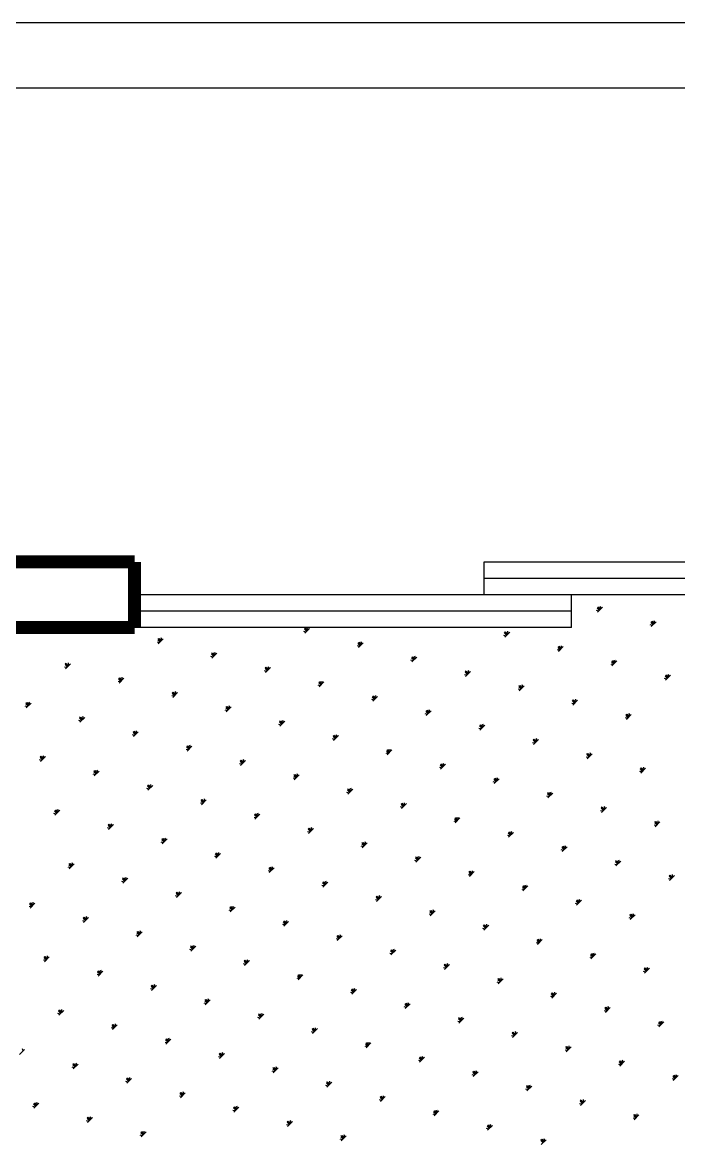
# Model space of a CAD drawing. Header units: millimetres. Extents: x -54.3 to 12.1, y 152.8 to 185.4.
# Drawn here: x -37.246 to -35.744, y 173.54 to 176.102 of the extents above; entities that cross this region are included whole.
import ezdxf

# ---------------------------------------------------------------- set-up
doc = ezdxf.new("R2010")
doc.units = ezdxf.units.MM
doc.header["$LTSCALE"] = 2
for name, color, linetype in [('ALFOMBRA', 101, 'Continuous'), ('MUROS', 30, 'Continuous'), ('PUERTAS', 47, 'Continuous')]:
    doc.layers.add(name, color=color, linetype=linetype)

msp = doc.modelspace()

# ---------------------------------------------------------------- linework, layer by layer
at = {"layer": 'ALFOMBRA'}
for p, q in [((-35.9271, 174.7553), (-35.932, 174.7566)), ((-35.9261, 174.7576), (-35.9306, 174.7621)), ((-35.9247, 174.759), (-35.9303, 174.7646)), ((-35.9298, 174.7528), (-35.9185, 174.7641)), ((-35.9233, 174.7604), (-35.9278, 174.7649)), ((-35.9217, 174.7612), (-35.923, 174.7661)), ((-35.8044, 174.7225), (-35.8093, 174.7238)), ((-35.8034, 174.7247), (-35.8079, 174.7292)), ((-35.802, 174.7262), (-35.8076, 174.7318)), ((-35.8071, 174.72), (-35.7959, 174.7312)), ((-35.8006, 174.7276), (-35.8051, 174.732)), ((-35.799, 174.7283), (-35.8003, 174.7332)), ((-37.0552, 174.716), (-37.0601, 174.7173)), ((-37.0579, 174.7135), (-37.0533, 174.7181)), ((-36.9271, 174.689), (-36.9284, 174.6939)), ((-36.5974, 174.7072), (-36.6023, 174.7085)), ((-36.5964, 174.7095), (-36.6009, 174.714)), ((-36.595, 174.7109), (-36.6006, 174.7165)), ((-36.6001, 174.7047), (-36.5888, 174.7159)), ((-36.5936, 174.7123), (-36.5981, 174.7168)), ((-36.592, 174.7131), (-36.5933, 174.718)), ((-36.1395, 174.6984), (-36.1444, 174.6997)), ((-36.1386, 174.7007), (-36.1431, 174.7052)), ((-36.1372, 174.7021), (-36.1428, 174.7077)), ((-36.1422, 174.6959), (-36.131, 174.7071)), ((-36.1358, 174.7035), (-36.1403, 174.708)), ((-36.1342, 174.7043), (-36.1355, 174.7092)), ((-36.9325, 174.6831), (-36.9374, 174.6845)), ((-36.9316, 174.6854), (-36.936, 174.6899)), ((-36.9301, 174.6868), (-36.9358, 174.6924)), ((-36.9352, 174.6807), (-36.924, 174.6919)), ((-36.9287, 174.6882), (-36.9332, 174.6927)), ((-36.4747, 174.6743), (-36.4796, 174.6756)), ((-36.4737, 174.6766), (-36.4782, 174.6811)), ((-36.4723, 174.678), (-36.4779, 174.6836)), ((-36.4774, 174.6719), (-36.4662, 174.6831)), ((-36.4709, 174.6794), (-36.4754, 174.6839)), ((-36.4693, 174.6802), (-36.4706, 174.6851)), ((-36.0159, 174.6678), (-36.0204, 174.6723)), ((-36.0145, 174.6692), (-36.0201, 174.6748)), ((-36.0196, 174.663), (-36.0083, 174.6743)), ((-36.0131, 174.6706), (-36.0176, 174.6751)), ((-36.0115, 174.6714), (-36.0128, 174.6763)), ((-36.8098, 174.6503), (-36.8147, 174.6516)), ((-36.8089, 174.6526), (-36.8134, 174.657)), ((-36.8075, 174.654), (-36.8131, 174.6596)), ((-36.8125, 174.6478), (-36.8013, 174.659)), ((-36.8061, 174.6554), (-36.8106, 174.6599)), ((-36.8045, 174.6561), (-36.8058, 174.661)), ((-36.352, 174.6415), (-36.3569, 174.6428)), ((-36.3511, 174.6438), (-36.3556, 174.6482)), ((-36.3497, 174.6452), (-36.3553, 174.6508)), ((-36.3547, 174.639), (-36.3435, 174.6502)), ((-36.3483, 174.6466), (-36.3527, 174.651)), ((-36.3466, 174.6473), (-36.3479, 174.6522)), ((-36.0169, 174.6655), (-36.0218, 174.6668)), ((-35.8888, 174.6385), (-35.8901, 174.6434)), ((-37.145, 174.6262), (-37.1499, 174.6275)), ((-37.144, 174.6285), (-37.1485, 174.633)), ((-37.1426, 174.6299), (-37.1482, 174.6355)), ((-37.1477, 174.6237), (-37.1365, 174.635)), ((-37.1412, 174.6313), (-37.1457, 174.6358)), ((-37.1396, 174.6321), (-37.1409, 174.637)), ((-36.6872, 174.6174), (-36.6921, 174.6187)), ((-36.6862, 174.6197), (-36.6907, 174.6242)), ((-36.6848, 174.6211), (-36.6904, 174.6267)), ((-36.6899, 174.6149), (-36.6786, 174.6261)), ((-36.6834, 174.6225), (-36.6879, 174.627)), ((-36.6818, 174.6233), (-36.6831, 174.6282)), ((-36.227, 174.6123), (-36.2326, 174.6179)), ((-36.232, 174.6061), (-36.2208, 174.6173)), ((-36.2256, 174.6137), (-36.2301, 174.6182)), ((-36.224, 174.6145), (-36.2253, 174.6194)), ((-35.8942, 174.6327), (-35.8991, 174.634)), ((-35.8932, 174.6349), (-35.8977, 174.6394)), ((-35.8918, 174.6363), (-35.8975, 174.642)), ((-35.8969, 174.6302), (-35.8857, 174.6414)), ((-35.8904, 174.6378), (-35.8949, 174.6422)), ((-37.0223, 174.5933), (-37.0272, 174.5947)), ((-37.0214, 174.5956), (-37.0258, 174.6001)), ((-37.02, 174.597), (-37.0256, 174.6026)), ((-37.025, 174.5909), (-37.0138, 174.6021)), ((-37.0185, 174.5984), (-37.023, 174.6029)), ((-37.0169, 174.5992), (-37.0182, 174.6041)), ((-36.5635, 174.5868), (-36.568, 174.5913)), ((-36.5621, 174.5882), (-36.5677, 174.5938)), ((-36.5672, 174.582), (-36.556, 174.5933)), ((-36.5607, 174.5896), (-36.5652, 174.5941)), ((-36.5591, 174.5904), (-36.5604, 174.5953)), ((-36.2293, 174.6086), (-36.2342, 174.6099)), ((-36.2284, 174.6109), (-36.2329, 174.6154)), ((-35.7715, 174.5998), (-35.7764, 174.6011)), ((-35.7706, 174.6021), (-35.7751, 174.6066)), ((-35.7692, 174.6035), (-35.7748, 174.6091)), ((-35.7742, 174.5973), (-35.763, 174.6085)), ((-35.7678, 174.6049), (-35.7723, 174.6094)), ((-35.7661, 174.6057), (-35.7675, 174.6106)), ((-36.8987, 174.5628), (-36.9032, 174.5672)), ((-36.8973, 174.5642), (-36.9029, 174.5698)), ((-36.9023, 174.558), (-36.8911, 174.5692)), ((-36.8959, 174.5656), (-36.9004, 174.5701)), ((-36.8943, 174.5663), (-36.8956, 174.5712)), ((-36.5645, 174.5845), (-36.5694, 174.5858)), ((-36.1067, 174.5757), (-36.1116, 174.577)), ((-36.1057, 174.578), (-36.1102, 174.5825)), ((-36.1043, 174.5794), (-36.1099, 174.585)), ((-36.1094, 174.5732), (-36.0981, 174.5845)), ((-36.1029, 174.5808), (-36.1074, 174.5853)), ((-36.1013, 174.5816), (-36.1026, 174.5865)), ((-37.2338, 174.5387), (-37.2383, 174.5432)), ((-37.2324, 174.5401), (-37.238, 174.5457)), ((-37.2375, 174.5339), (-37.2263, 174.5451)), ((-37.231, 174.5415), (-37.2355, 174.546)), ((-37.2294, 174.5423), (-37.2307, 174.5472)), ((-36.8996, 174.5605), (-36.9045, 174.5618)), ((-36.4418, 174.5517), (-36.4467, 174.553)), ((-36.4409, 174.5539), (-36.4454, 174.5584)), ((-36.4395, 174.5554), (-36.4451, 174.561)), ((-36.4445, 174.5492), (-36.4333, 174.5604)), ((-36.4381, 174.5568), (-36.4425, 174.5612)), ((-36.4364, 174.5575), (-36.4377, 174.5624)), ((-35.984, 174.5429), (-35.9889, 174.5442)), ((-35.983, 174.5451), (-35.9875, 174.5496)), ((-35.9816, 174.5465), (-35.9873, 174.5522)), ((-35.9867, 174.5404), (-35.9755, 174.5516)), ((-35.9802, 174.5479), (-35.9847, 174.5524)), ((-35.9786, 174.5487), (-35.9799, 174.5536)), ((-37.2348, 174.5364), (-37.2397, 174.5377)), ((-37.1067, 174.5094), (-37.108, 174.5143)), ((-36.777, 174.5276), (-36.7819, 174.5289)), ((-36.776, 174.5299), (-36.7805, 174.5344)), ((-36.7746, 174.5313), (-36.7802, 174.5369)), ((-36.7797, 174.5251), (-36.7684, 174.5363)), ((-36.7732, 174.5327), (-36.7777, 174.5372)), ((-36.7716, 174.5335), (-36.7729, 174.5384)), ((-36.3191, 174.5188), (-36.3241, 174.5201)), ((-36.3182, 174.5211), (-36.3227, 174.5256)), ((-36.3168, 174.5225), (-36.3224, 174.5281)), ((-36.3218, 174.5163), (-36.3106, 174.5275)), ((-36.3154, 174.5239), (-36.3199, 174.5284)), ((-36.3138, 174.5247), (-36.3151, 174.5296)), ((-35.8604, 174.5123), (-35.8649, 174.5168)), ((-35.859, 174.5137), (-35.8646, 174.5193)), ((-35.864, 174.5075), (-35.8528, 174.5187)), ((-35.8576, 174.5151), (-35.8621, 174.5196)), ((-35.8559, 174.5159), (-35.8573, 174.5208)), ((-37.1121, 174.5035), (-37.117, 174.5048)), ((-37.1112, 174.5058), (-37.1156, 174.5103)), ((-37.1098, 174.5072), (-37.1154, 174.5128)), ((-37.1148, 174.5011), (-37.1036, 174.5123)), ((-37.1084, 174.5086), (-37.1128, 174.5131)), ((-36.6543, 174.4947), (-36.6592, 174.496)), ((-36.6533, 174.497), (-36.6578, 174.5015)), ((-36.6519, 174.4984), (-36.6575, 174.504)), ((-36.657, 174.4922), (-36.6458, 174.5035)), ((-36.6505, 174.4998), (-36.655, 174.5043)), ((-36.6489, 174.5006), (-36.6502, 174.5055)), ((-36.1955, 174.4882), (-36.2, 174.4927)), ((-36.1941, 174.4896), (-36.1997, 174.4952)), ((-36.1992, 174.4834), (-36.1879, 174.4947)), ((-36.1927, 174.491), (-36.1972, 174.4955)), ((-36.1911, 174.4918), (-36.1924, 174.4967)), ((-35.8613, 174.51), (-35.8662, 174.5113)), ((-36.9894, 174.4707), (-36.9943, 174.472)), ((-36.9885, 174.473), (-36.993, 174.4774)), ((-36.9871, 174.4744), (-36.9927, 174.48)), ((-36.9921, 174.4682), (-36.9809, 174.4794)), ((-36.9857, 174.4758), (-36.9902, 174.4802)), ((-36.9841, 174.4765), (-36.9854, 174.4814)), ((-36.5316, 174.4619), (-36.5365, 174.4632)), ((-36.5307, 174.4641), (-36.5352, 174.4686)), ((-36.5293, 174.4655), (-36.5349, 174.4712)), ((-36.5343, 174.4594), (-36.5231, 174.4706)), ((-36.5279, 174.467), (-36.5323, 174.4714)), ((-36.5262, 174.4677), (-36.5276, 174.4726)), ((-36.1965, 174.4859), (-36.2014, 174.4872)), ((-36.0684, 174.4589), (-36.0697, 174.4638)), ((-36.8668, 174.4378), (-36.8717, 174.4391)), ((-36.8658, 174.4401), (-36.8703, 174.4446)), ((-36.8644, 174.4415), (-36.87, 174.4471)), ((-36.8695, 174.4353), (-36.8582, 174.4465)), ((-36.863, 174.4429), (-36.8675, 174.4474)), ((-36.8614, 174.4437), (-36.8627, 174.4486)), ((-36.4066, 174.4327), (-36.4122, 174.4383)), ((-36.4116, 174.4265), (-36.4004, 174.4377)), ((-36.4052, 174.4341), (-36.4097, 174.4386)), ((-36.4036, 174.4349), (-36.4049, 174.4398)), ((-36.0738, 174.453), (-36.0787, 174.4544)), ((-36.0728, 174.4553), (-36.0773, 174.4598)), ((-36.0714, 174.4567), (-36.0771, 174.4624)), ((-36.0765, 174.4506), (-36.0653, 174.4618)), ((-36.07, 174.4581), (-36.0745, 174.4626)), ((-37.2019, 174.4137), (-37.2068, 174.415)), ((-37.201, 174.416), (-37.2054, 174.4205)), ((-37.1996, 174.4174), (-37.2052, 174.423)), ((-37.2046, 174.4113), (-37.1934, 174.4225)), ((-37.1982, 174.4188), (-37.2026, 174.4233)), ((-37.1965, 174.4196), (-37.1978, 174.4245)), ((-36.7431, 174.4072), (-36.7476, 174.4117)), ((-36.7417, 174.4086), (-36.7473, 174.4142)), ((-36.7468, 174.4024), (-36.7356, 174.4137)), ((-36.7403, 174.41), (-36.7448, 174.4145)), ((-36.7387, 174.4108), (-36.74, 174.4157)), ((-36.4089, 174.429), (-36.4139, 174.4303)), ((-36.408, 174.4313), (-36.4125, 174.4358)), ((-35.9511, 174.4202), (-35.956, 174.4215)), ((-35.9502, 174.4225), (-35.9547, 174.427)), ((-35.9488, 174.4239), (-35.9544, 174.4295)), ((-35.9538, 174.4177), (-35.9426, 174.4289)), ((-35.9474, 174.4253), (-35.9519, 174.4298)), ((-35.9457, 174.4261), (-35.9471, 174.431)), ((-37.0783, 174.3832), (-37.0828, 174.3876)), ((-37.0769, 174.3846), (-37.0825, 174.3902)), ((-37.0819, 174.3784), (-37.0707, 174.3896)), ((-37.0755, 174.386), (-37.08, 174.3904)), ((-37.0739, 174.3867), (-37.0752, 174.3916)), ((-36.7441, 174.4049), (-36.749, 174.4062)), ((-36.2863, 174.3961), (-36.2912, 174.3974)), ((-36.2853, 174.3984), (-36.2898, 174.4029)), ((-36.2839, 174.3998), (-36.2895, 174.4054)), ((-36.289, 174.3936), (-36.2777, 174.4049)), ((-36.2825, 174.4012), (-36.287, 174.4057)), ((-36.2809, 174.402), (-36.2822, 174.4069)), ((-35.8285, 174.3873), (-35.8334, 174.3886)), ((-35.8275, 174.3896), (-35.832, 174.3941)), ((-35.8261, 174.391), (-35.8317, 174.3966)), ((-35.8312, 174.3848), (-35.8199, 174.3961)), ((-35.8247, 174.3924), (-35.8292, 174.3969)), ((-35.8231, 174.3932), (-35.8244, 174.3981)), ((-37.0792, 174.3809), (-37.0841, 174.3822)), ((-36.6214, 174.3721), (-36.6263, 174.3734)), ((-36.6205, 174.3743), (-36.625, 174.3788)), ((-36.6191, 174.3757), (-36.6247, 174.3814)), ((-36.6241, 174.3696), (-36.6129, 174.3808)), ((-36.6177, 174.3771), (-36.6222, 174.3816)), ((-36.616, 174.3779), (-36.6174, 174.3828)), ((-36.1636, 174.3632), (-36.1685, 174.3646)), ((-36.1626, 174.3655), (-36.1671, 174.37)), ((-36.1612, 174.3669), (-36.1669, 174.3726)), ((-36.1663, 174.3608), (-36.1551, 174.372)), ((-36.1598, 174.3683), (-36.1643, 174.3728)), ((-36.1582, 174.3691), (-36.1595, 174.374)), ((-36.9566, 174.348), (-36.9615, 174.3493)), ((-36.9556, 174.3503), (-36.9601, 174.3548)), ((-36.9542, 174.3517), (-36.9598, 174.3573)), ((-36.9593, 174.3455), (-36.948, 174.3567)), ((-36.9528, 174.3531), (-36.9573, 174.3576)), ((-36.9512, 174.3539), (-36.9525, 174.3588)), ((-36.4987, 174.3392), (-36.5037, 174.3405)), ((-36.4978, 174.3415), (-36.5023, 174.346)), ((-36.4964, 174.3429), (-36.502, 174.3485)), ((-36.5014, 174.3367), (-36.4902, 174.3479)), ((-36.495, 174.3443), (-36.4995, 174.3488)), ((-36.4934, 174.3451), (-36.4947, 174.35)), ((-36.04, 174.3327), (-36.0445, 174.3372)), ((-36.0386, 174.3341), (-36.0442, 174.3397)), ((-36.0436, 174.3279), (-36.0324, 174.3391)), ((-36.0372, 174.3355), (-36.0417, 174.34)), ((-36.0355, 174.3362), (-36.0369, 174.3412)), ((-36.8339, 174.3151), (-36.8388, 174.3164)), ((-36.8329, 174.3174), (-36.8374, 174.3219)), ((-36.8315, 174.3188), (-36.8372, 174.3244)), ((-36.8366, 174.3126), (-36.8254, 174.3239)), ((-36.8301, 174.3202), (-36.8346, 174.3247)), ((-36.8285, 174.321), (-36.8298, 174.3259)), ((-36.3751, 174.3086), (-36.3796, 174.3131)), ((-36.3737, 174.31), (-36.3793, 174.3156)), ((-36.3788, 174.3038), (-36.3675, 174.3151)), ((-36.3723, 174.3114), (-36.3768, 174.3159)), ((-36.3707, 174.3122), (-36.372, 174.3171)), ((-36.0409, 174.3304), (-36.0458, 174.3317)), ((-37.169, 174.2911), (-37.174, 174.2924)), ((-37.1681, 174.2933), (-37.1726, 174.2978)), ((-37.1667, 174.2948), (-37.1723, 174.3004)), ((-37.1717, 174.2886), (-37.1605, 174.2998)), ((-37.1653, 174.2962), (-37.1698, 174.3006)), ((-37.1637, 174.2969), (-37.165, 174.3018)), ((-36.7112, 174.2823), (-36.7161, 174.2836)), ((-36.7103, 174.2845), (-36.7148, 174.289)), ((-36.7089, 174.2859), (-36.7145, 174.2916)), ((-36.7139, 174.2798), (-36.7027, 174.291)), ((-36.7075, 174.2873), (-36.712, 174.2918)), ((-36.7058, 174.2881), (-36.7072, 174.293)), ((-36.3761, 174.3063), (-36.381, 174.3076)), ((-36.248, 174.2793), (-36.2493, 174.2842)), ((-35.9183, 174.2975), (-35.9232, 174.2988)), ((-35.9173, 174.2998), (-35.9218, 174.3043)), ((-35.9159, 174.3012), (-35.9215, 174.3068)), ((-35.921, 174.295), (-35.9097, 174.3063)), ((-35.9145, 174.3026), (-35.919, 174.3071)), ((-35.9129, 174.3034), (-35.9142, 174.3083)), ((-37.0464, 174.2582), (-37.0513, 174.2595)), ((-37.0454, 174.2605), (-37.0499, 174.265)), ((-37.044, 174.2619), (-37.0496, 174.2675)), ((-37.0491, 174.2557), (-37.0378, 174.2669)), ((-37.0426, 174.2633), (-37.0471, 174.2678)), ((-37.041, 174.2641), (-37.0423, 174.269)), ((-36.5862, 174.2531), (-36.5918, 174.2587)), ((-36.5912, 174.2469), (-36.58, 174.2581)), ((-36.5848, 174.2545), (-36.5893, 174.259)), ((-36.5832, 174.2553), (-36.5845, 174.2602)), ((-36.2534, 174.2734), (-36.2583, 174.2748)), ((-36.2524, 174.2757), (-36.2569, 174.2802)), ((-36.251, 174.2771), (-36.2567, 174.2827)), ((-36.2561, 174.271), (-36.2449, 174.2822)), ((-36.2496, 174.2785), (-36.2541, 174.283)), ((-35.7956, 174.2646), (-35.8005, 174.266)), ((-35.7946, 174.2669), (-35.7991, 174.2714)), ((-35.7932, 174.2683), (-35.7988, 174.2739)), ((-35.7983, 174.2622), (-35.7871, 174.2734)), ((-35.7918, 174.2697), (-35.7963, 174.2742)), ((-35.7902, 174.2705), (-35.7915, 174.2754)), ((-36.9213, 174.229), (-36.927, 174.2346)), ((-36.9264, 174.2228), (-36.9152, 174.2341)), ((-36.9199, 174.2304), (-36.9244, 174.2349)), ((-36.9183, 174.2312), (-36.9196, 174.2361)), ((-36.5886, 174.2494), (-36.5935, 174.2507)), ((-36.5876, 174.2517), (-36.5921, 174.2562)), ((-36.1307, 174.2406), (-36.1356, 174.2419)), ((-36.1298, 174.2429), (-36.1343, 174.2474)), ((-36.1284, 174.2443), (-36.134, 174.2499)), ((-36.1334, 174.2381), (-36.1222, 174.2493)), ((-36.127, 174.2457), (-36.1315, 174.2502)), ((-36.1253, 174.2464), (-36.1267, 174.2514)), ((-36.9237, 174.2253), (-36.9286, 174.2266)), ((-36.9227, 174.2276), (-36.9272, 174.2321)), ((-36.4659, 174.2165), (-36.4708, 174.2178)), ((-36.4649, 174.2188), (-36.4694, 174.2233)), ((-36.4635, 174.2202), (-36.4691, 174.2258)), ((-36.4686, 174.214), (-36.4574, 174.2253)), ((-36.4621, 174.2216), (-36.4666, 174.2261)), ((-36.4605, 174.2224), (-36.4618, 174.2273)), ((-36.0081, 174.2077), (-36.013, 174.209)), ((-36.0071, 174.21), (-36.0116, 174.2145)), ((-36.0057, 174.2114), (-36.0113, 174.217)), ((-36.0108, 174.2052), (-35.9995, 174.2165)), ((-36.0043, 174.2128), (-36.0088, 174.2173)), ((-36.0027, 174.2136), (-36.004, 174.2185)), ((-36.801, 174.1924), (-36.8059, 174.1938)), ((-36.8001, 174.1947), (-36.8046, 174.1992)), ((-36.7987, 174.1961), (-36.8043, 174.2018)), ((-36.8037, 174.19), (-36.7925, 174.2012)), ((-36.7973, 174.1975), (-36.8018, 174.202)), ((-36.7956, 174.1983), (-36.797, 174.2032)), ((-36.3432, 174.1836), (-36.3481, 174.185)), ((-36.3423, 174.1859), (-36.3467, 174.1904)), ((-36.3408, 174.1873), (-36.3465, 174.1929)), ((-36.3459, 174.1812), (-36.3347, 174.1924)), ((-36.3394, 174.1887), (-36.3439, 174.1932)), ((-36.3378, 174.1895), (-36.3391, 174.1944)), ((-35.8844, 174.1771), (-35.8889, 174.1816)), ((-35.883, 174.1785), (-35.8886, 174.1841)), ((-35.8881, 174.1724), (-35.8769, 174.1836)), ((-35.8816, 174.1799), (-35.8861, 174.1844)), ((-35.88, 174.1807), (-35.8813, 174.1856)), ((-37.1362, 174.1684), (-37.1411, 174.1697)), ((-37.1352, 174.1707), (-37.1397, 174.1752)), ((-37.1338, 174.1721), (-37.1394, 174.1777)), ((-37.1389, 174.1659), (-37.1276, 174.1771)), ((-37.1324, 174.1735), (-37.1369, 174.178)), ((-37.1308, 174.1743), (-37.1321, 174.1792)), ((-36.6784, 174.1596), (-36.6833, 174.1609)), ((-36.6774, 174.1619), (-36.6819, 174.1664)), ((-36.676, 174.1633), (-36.6816, 174.1689)), ((-36.6811, 174.1571), (-36.6698, 174.1683)), ((-36.6746, 174.1647), (-36.6791, 174.1692)), ((-36.673, 174.1655), (-36.6743, 174.1704)), ((-36.2196, 174.1531), (-36.2241, 174.1576)), ((-36.2182, 174.1545), (-36.2238, 174.1601)), ((-36.2232, 174.1483), (-36.212, 174.1595)), ((-36.2168, 174.1559), (-36.2213, 174.1604)), ((-36.2152, 174.1566), (-36.2165, 174.1616)), ((-35.8854, 174.1748), (-35.8903, 174.1761)), ((-37.0135, 174.1355), (-37.0184, 174.1368)), ((-37.0125, 174.1378), (-37.017, 174.1423)), ((-37.0111, 174.1392), (-37.0168, 174.1448)), ((-37.0162, 174.133), (-37.005, 174.1443)), ((-37.0097, 174.1406), (-37.0142, 174.1451)), ((-37.0081, 174.1414), (-37.0094, 174.1463)), ((-36.5547, 174.129), (-36.5592, 174.1335)), ((-36.5533, 174.1304), (-36.5589, 174.136)), ((-36.5584, 174.1242), (-36.5472, 174.1355)), ((-36.5519, 174.1318), (-36.5564, 174.1363)), ((-36.5503, 174.1326), (-36.5516, 174.1375)), ((-36.2205, 174.1508), (-36.2254, 174.1521)), ((-35.7627, 174.142), (-35.7676, 174.1433)), ((-35.7618, 174.1443), (-35.7663, 174.1487)), ((-35.7604, 174.1457), (-35.766, 174.1513)), ((-35.7654, 174.1395), (-35.7542, 174.1507)), ((-35.759, 174.1471), (-35.7634, 174.1516)), ((-35.7573, 174.1478), (-35.7586, 174.1527)), ((-36.8899, 174.1049), (-36.8944, 174.1094)), ((-36.8885, 174.1063), (-36.8941, 174.112)), ((-36.8935, 174.1002), (-36.8823, 174.1114)), ((-36.8871, 174.1077), (-36.8916, 174.1122)), ((-36.8854, 174.1085), (-36.8868, 174.1134)), ((-36.5557, 174.1267), (-36.5606, 174.128)), ((-36.4276, 174.0997), (-36.4289, 174.1046)), ((-36.0979, 174.1179), (-36.1028, 174.1192)), ((-36.0969, 174.1202), (-36.1014, 174.1247)), ((-36.0955, 174.1216), (-36.1011, 174.1272)), ((-36.1006, 174.1154), (-36.0893, 174.1266)), ((-36.0941, 174.123), (-36.0986, 174.1275)), ((-36.0925, 174.1238), (-36.0938, 174.1287)), ((-37.226, 174.0786), (-37.2309, 174.0799)), ((-37.225, 174.0809), (-37.2295, 174.0854)), ((-37.2236, 174.0823), (-37.2292, 174.0879)), ((-37.2287, 174.0761), (-37.2174, 174.0873)), ((-37.2222, 174.0837), (-37.2267, 174.0882)), ((-37.2206, 174.0845), (-37.2219, 174.0894)), ((-36.8908, 174.1026), (-36.8957, 174.104)), ((-36.7658, 174.0735), (-36.7714, 174.0791)), ((-36.7644, 174.0749), (-36.7689, 174.0794)), ((-36.7628, 174.0756), (-36.7641, 174.0806)), ((-36.433, 174.0938), (-36.4379, 174.0952)), ((-36.4321, 174.0961), (-36.4365, 174.1006)), ((-36.4307, 174.0975), (-36.4363, 174.1031)), ((-36.4357, 174.0914), (-36.4245, 174.1026)), ((-36.4292, 174.0989), (-36.4337, 174.1034)), ((-35.9752, 174.085), (-35.9801, 174.0863)), ((-35.9742, 174.0873), (-35.9787, 174.0918)), ((-35.9728, 174.0887), (-35.9784, 174.0943)), ((-35.9779, 174.0826), (-35.9667, 174.0938)), ((-35.9714, 174.0901), (-35.9759, 174.0946)), ((-35.9698, 174.0909), (-35.9711, 174.0958)), ((-37.1009, 174.0494), (-37.1066, 174.055)), ((-37.106, 174.0432), (-37.0948, 174.0545)), ((-37.0995, 174.0508), (-37.104, 174.0553)), ((-37.0979, 174.0516), (-37.0992, 174.0565)), ((-36.7682, 174.0698), (-36.7731, 174.0711)), ((-36.7672, 174.0721), (-36.7717, 174.0766)), ((-36.7709, 174.0673), (-36.7596, 174.0785)), ((-36.3103, 174.061), (-36.3152, 174.0623)), ((-36.3094, 174.0633), (-36.3139, 174.0677)), ((-36.308, 174.0647), (-36.3136, 174.0703)), ((-36.313, 174.0585), (-36.3018, 174.0697)), ((-36.3066, 174.0661), (-36.3111, 174.0706)), ((-36.305, 174.0668), (-36.3063, 174.0717)), ((-35.8525, 174.0522), (-35.8574, 174.0535)), ((-35.8516, 174.0545), (-35.8561, 174.0589)), ((-35.8502, 174.0559), (-35.8558, 174.0615)), ((-35.8552, 174.0497), (-35.844, 174.0609)), ((-35.8488, 174.0573), (-35.8532, 174.0617)), ((-35.8471, 174.058), (-35.8484, 174.0629)), ((-37.1033, 174.0457), (-37.1082, 174.047)), ((-37.1023, 174.048), (-37.1068, 174.0525)), ((-36.6455, 174.0369), (-36.6504, 174.0382)), ((-36.6445, 174.0392), (-36.649, 174.0437)), ((-36.6431, 174.0406), (-36.6487, 174.0462)), ((-36.6482, 174.0344), (-36.637, 174.0457)), ((-36.6417, 174.042), (-36.6462, 174.0465)), ((-36.6401, 174.0428), (-36.6414, 174.0477)), ((-36.1877, 174.0281), (-36.1926, 174.0294)), ((-36.1867, 174.0304), (-36.1912, 174.0349)), ((-36.1853, 174.0318), (-36.1909, 174.0374)), ((-36.1904, 174.0256), (-36.1791, 174.0368)), ((-36.1839, 174.0332), (-36.1884, 174.0377)), ((-36.1823, 174.034), (-36.1836, 174.0389)), ((-36.9806, 174.0128), (-36.9855, 174.0142)), ((-36.9797, 174.0151), (-36.9842, 174.0196)), ((-36.9783, 174.0165), (-36.9839, 174.0221)), ((-36.9833, 174.0104), (-36.9721, 174.0216)), ((-36.9769, 174.0179), (-36.9814, 174.0224)), ((-36.9752, 174.0187), (-36.9766, 174.0236)), ((-36.5228, 174.004), (-36.5277, 174.0054)), ((-36.5219, 174.0063), (-36.5263, 174.0108)), ((-36.5205, 174.0077), (-36.5261, 174.0133)), ((-36.5255, 174.0016), (-36.5143, 174.0128)), ((-36.5191, 174.0091), (-36.5235, 174.0136)), ((-36.5174, 174.0099), (-36.5187, 174.0148)), ((-36.064, 173.9975), (-36.0685, 174.002)), ((-36.0626, 173.9989), (-36.0682, 174.0045)), ((-36.0677, 173.9928), (-36.0565, 174.004)), ((-36.0612, 174.0003), (-36.0657, 174.0048)), ((-36.0596, 174.0011), (-36.0609, 174.006)), ((-36.858, 173.98), (-36.8629, 173.9813)), ((-36.857, 173.9823), (-36.8615, 173.9868)), ((-36.8556, 173.9837), (-36.8612, 173.9893)), ((-36.8607, 173.9775), (-36.8494, 173.9887)), ((-36.8542, 173.9851), (-36.8587, 173.9896)), ((-36.8526, 173.9858), (-36.8539, 173.9908)), ((-36.3992, 173.9735), (-36.4037, 173.9779)), ((-36.3978, 173.9749), (-36.4034, 173.9805)), ((-36.4028, 173.9687), (-36.3916, 173.9799)), ((-36.3964, 173.9763), (-36.4009, 173.9808)), ((-36.3948, 173.977), (-36.3961, 173.9819)), ((-36.065, 173.9952), (-36.0699, 173.9965)), ((-37.1931, 173.9559), (-37.198, 173.9572)), ((-37.1922, 173.9582), (-37.1966, 173.9627)), ((-37.1907, 173.9596), (-37.1964, 173.9652)), ((-37.1958, 173.9534), (-37.1846, 173.9647)), ((-37.1893, 173.961), (-37.1938, 173.9655)), ((-37.1877, 173.9618), (-37.189, 173.9667)), ((-36.7343, 173.9494), (-36.7388, 173.9539)), ((-36.7329, 173.9508), (-36.7385, 173.9564)), ((-36.738, 173.9446), (-36.7268, 173.9559)), ((-36.7315, 173.9522), (-36.736, 173.9567)), ((-36.7299, 173.953), (-36.7312, 173.9579)), ((-36.4001, 173.9712), (-36.405, 173.9725)), ((-35.9423, 173.9624), (-35.9472, 173.9637)), ((-35.9414, 173.9646), (-35.9459, 173.9691)), ((-35.94, 173.9661), (-35.9456, 173.9717)), ((-35.945, 173.9599), (-35.9338, 173.9711)), ((-35.9386, 173.9675), (-35.943, 173.9719)), ((-35.9369, 173.9682), (-35.9383, 173.9731)), ((-37.0695, 173.9253), (-37.074, 173.9298)), ((-37.0681, 173.9267), (-37.0737, 173.9323)), ((-37.0731, 173.9206), (-37.0619, 173.9318)), ((-37.0667, 173.9281), (-37.0712, 173.9326)), ((-37.065, 173.9289), (-37.0664, 173.9338)), ((-36.7353, 173.9471), (-36.7402, 173.9484)), ((-36.6072, 173.9201), (-36.6085, 173.925)), ((-36.2775, 173.9383), (-36.2824, 173.9396)), ((-36.2765, 173.9406), (-36.281, 173.9451)), ((-36.2751, 173.942), (-36.2807, 173.9476)), ((-36.2802, 173.9358), (-36.2689, 173.947)), ((-36.2737, 173.9434), (-36.2782, 173.9479)), ((-36.2721, 173.9442), (-36.2734, 173.9491)), ((-35.8196, 173.9295), (-35.8246, 173.9308)), ((-35.8187, 173.9318), (-35.8232, 173.9363)), ((-35.8173, 173.9332), (-35.8229, 173.9388)), ((-35.8223, 173.927), (-35.8111, 173.9382)), ((-35.8159, 173.9346), (-35.8204, 173.9391)), ((-35.8143, 173.9354), (-35.8156, 173.9403)), ((-37.0704, 173.923), (-37.0753, 173.9244)), ((-36.9454, 173.8939), (-36.951, 173.8995)), ((-36.944, 173.8953), (-36.9485, 173.8998)), ((-36.9424, 173.896), (-36.9437, 173.901)), ((-36.6126, 173.9142), (-36.6175, 173.9155)), ((-36.6117, 173.9165), (-36.6161, 173.921)), ((-36.6103, 173.9179), (-36.6159, 173.9235)), ((-36.6153, 173.9118), (-36.6041, 173.923)), ((-36.6089, 173.9193), (-36.6133, 173.9238)), ((-36.1548, 173.9054), (-36.1597, 173.9067)), ((-36.1538, 173.9077), (-36.1583, 173.9122)), ((-36.1524, 173.9091), (-36.158, 173.9147)), ((-36.1575, 173.9029), (-36.1463, 173.9142)), ((-36.151, 173.9105), (-36.1555, 173.915)), ((-36.1494, 173.9113), (-36.1507, 173.9162)), ((-36.9478, 173.8902), (-36.9527, 173.8915)), ((-36.9468, 173.8925), (-36.9513, 173.8969)), ((-36.9505, 173.8877), (-36.9392, 173.8989)), ((-36.4899, 173.8814), (-36.4948, 173.8827)), ((-36.489, 173.8837), (-36.4935, 173.8881)), ((-36.4876, 173.8851), (-36.4932, 173.8907)), ((-36.4926, 173.8789), (-36.4814, 173.8901)), ((-36.4862, 173.8865), (-36.4907, 173.8909)), ((-36.4846, 173.8872), (-36.4859, 173.8921)), ((-36.0321, 173.8726), (-36.037, 173.8739)), ((-36.0312, 173.8748), (-36.0357, 173.8793)), ((-36.0298, 173.8762), (-36.0354, 173.8819)), ((-36.0348, 173.8701), (-36.0236, 173.8813)), ((-36.0284, 173.8777), (-36.0329, 173.8821)), ((-36.0267, 173.8784), (-36.0281, 173.8833)), ((-36.8251, 173.8573), (-36.83, 173.8586)), ((-36.8241, 173.8596), (-36.8286, 173.8641)), ((-36.8227, 173.861), (-36.8283, 173.8666)), ((-36.8278, 173.8548), (-36.8166, 173.866)), ((-36.8213, 173.8624), (-36.8258, 173.8669)), ((-36.8197, 173.8632), (-36.821, 173.8681)), ((-36.3673, 173.8485), (-36.3722, 173.8498)), ((-36.3663, 173.8508), (-36.3708, 173.8553)), ((-36.3649, 173.8522), (-36.3705, 173.8578)), ((-36.37, 173.846), (-36.3587, 173.8572)), ((-36.3635, 173.8536), (-36.368, 173.8581)), ((-36.3619, 173.8544), (-36.3632, 173.8593)), ((-35.9071, 173.8434), (-35.9127, 173.849)), ((-35.9121, 173.8372), (-35.9009, 173.8484)), ((-35.9057, 173.8448), (-35.9102, 173.8493)), ((-35.9041, 173.8456), (-35.9054, 173.8505)), ((-37.1602, 173.8332), (-37.1651, 173.8346)), ((-37.1593, 173.8355), (-37.1638, 173.84)), ((-37.1579, 173.8369), (-37.1635, 173.8425)), ((-37.1629, 173.8308), (-37.1517, 173.842)), ((-37.1565, 173.8383), (-37.161, 173.8428)), ((-37.1549, 173.8391), (-37.1562, 173.844)), ((-36.7024, 173.8244), (-36.7073, 173.8257)), ((-36.7015, 173.8267), (-36.706, 173.8312)), ((-36.7001, 173.8281), (-36.7057, 173.8337)), ((-36.7051, 173.822), (-36.6939, 173.8332)), ((-36.6987, 173.8295), (-36.7031, 173.834)), ((-36.697, 173.8303), (-36.6983, 173.8352)), ((-36.2436, 173.8179), (-36.2481, 173.8224)), ((-36.2422, 173.8193), (-36.2479, 173.8249)), ((-36.2473, 173.8131), (-36.2361, 173.8244)), ((-36.2408, 173.8207), (-36.2453, 173.8252)), ((-36.2392, 173.8215), (-36.2405, 173.8264)), ((-35.9094, 173.8397), (-35.9144, 173.841)), ((-35.9085, 173.842), (-35.913, 173.8465)), ((-37.0376, 173.8004), (-37.0425, 173.8017)), ((-37.0366, 173.8027), (-37.0411, 173.8071)), ((-37.0352, 173.8041), (-37.0408, 173.8097)), ((-37.0403, 173.7979), (-37.029, 173.8091)), ((-37.0338, 173.8055), (-37.0383, 173.81)), ((-37.0322, 173.8062), (-37.0335, 173.8111)), ((-36.5788, 173.7938), (-36.5833, 173.7983)), ((-36.5774, 173.7953), (-36.583, 173.8009)), ((-36.5824, 173.7891), (-36.5712, 173.8003)), ((-36.576, 173.7967), (-36.5805, 173.8011)), ((-36.5744, 173.7974), (-36.5757, 173.8023)), ((-36.2446, 173.8156), (-36.2495, 173.8169)), ((-35.7868, 173.8068), (-35.7917, 173.8081)), ((-35.7858, 173.8091), (-35.7903, 173.8136)), ((-35.7844, 173.8105), (-35.79, 173.8161)), ((-35.7895, 173.8043), (-35.7782, 173.8156)), ((-35.783, 173.8119), (-35.7875, 173.8164)), ((-35.7814, 173.8127), (-35.7827, 173.8176)), ((-36.9139, 173.7698), (-36.9184, 173.7743)), ((-36.9125, 173.7712), (-36.9181, 173.7768)), ((-36.9176, 173.765), (-36.9064, 173.7762)), ((-36.9111, 173.7726), (-36.9156, 173.7771)), ((-36.9095, 173.7734), (-36.9108, 173.7783)), ((-36.5797, 173.7916), (-36.5847, 173.7929)), ((-36.1219, 173.7828), (-36.1268, 173.7841)), ((-36.121, 173.785), (-36.1255, 173.7895)), ((-36.1196, 173.7864), (-36.1252, 173.7921)), ((-36.1246, 173.7803), (-36.1134, 173.7915)), ((-36.1182, 173.7878), (-36.1227, 173.7923)), ((-36.1165, 173.7886), (-36.1179, 173.7935)), ((-37.2527, 173.741), (-37.2415, 173.7522)), ((-37.2447, 173.7493), (-37.246, 173.7542)), ((-36.9149, 173.7675), (-36.9198, 173.7688)), ((-36.4571, 173.7587), (-36.462, 173.76)), ((-36.4561, 173.761), (-36.4606, 173.7655)), ((-36.4547, 173.7624), (-36.4603, 173.768)), ((-36.4598, 173.7562), (-36.4485, 173.7674)), ((-36.4533, 173.7638), (-36.4578, 173.7683)), ((-36.4517, 173.7646), (-36.453, 173.7695)), ((-35.9993, 173.7499), (-36.0042, 173.7512)), ((-35.9983, 173.7522), (-36.0028, 173.7567)), ((-35.9969, 173.7536), (-36.0025, 173.7592)), ((-36.0019, 173.7474), (-35.9907, 173.7586)), ((-35.9955, 173.755), (-36, 173.7595)), ((-35.9939, 173.7558), (-35.9952, 173.7607)), ((-37.125, 173.7143), (-37.1306, 173.7199)), ((-37.1236, 173.7157), (-37.1281, 173.7201)), ((-37.122, 173.7164), (-37.1233, 173.7213)), ((-36.7922, 173.7346), (-36.7971, 173.7359)), ((-36.7913, 173.7369), (-36.7958, 173.7414)), ((-36.7899, 173.7383), (-36.7955, 173.7439)), ((-36.7949, 173.7322), (-36.7837, 173.7434)), ((-36.7885, 173.7397), (-36.7929, 173.7442)), ((-36.7868, 173.7405), (-36.7881, 173.7454)), ((-36.3344, 173.7258), (-36.3393, 173.7271)), ((-36.3334, 173.7281), (-36.3379, 173.7326)), ((-36.332, 173.7295), (-36.3377, 173.7351)), ((-36.3371, 173.7233), (-36.3259, 173.7346)), ((-36.3306, 173.7309), (-36.3351, 173.7354)), ((-36.329, 173.7317), (-36.3303, 173.7366)), ((-35.8756, 173.7193), (-35.8801, 173.7238)), ((-35.8742, 173.7207), (-35.8798, 173.7263)), ((-35.8793, 173.7145), (-35.8681, 173.7258)), ((-35.8728, 173.7221), (-35.8773, 173.7266)), ((-35.8712, 173.7229), (-35.8725, 173.7278)), ((-37.1274, 173.7106), (-37.1323, 173.7119)), ((-37.1264, 173.7129), (-37.1309, 173.7173)), ((-37.1301, 173.7081), (-37.1188, 173.7193)), ((-36.6695, 173.7018), (-36.6745, 173.7031)), ((-36.6686, 173.704), (-36.6731, 173.7085)), ((-36.6672, 173.7054), (-36.6728, 173.7111)), ((-36.6722, 173.6993), (-36.661, 173.7105)), ((-36.6658, 173.7069), (-36.6703, 173.7113)), ((-36.6642, 173.7076), (-36.6655, 173.7125)), ((-36.2117, 173.693), (-36.2166, 173.6943)), ((-36.2108, 173.6952), (-36.2153, 173.6997)), ((-36.2094, 173.6966), (-36.215, 173.7023)), ((-36.2144, 173.6905), (-36.2032, 173.7017)), ((-36.208, 173.698), (-36.2125, 173.7025)), ((-36.2063, 173.6988), (-36.2077, 173.7037)), ((-35.8766, 173.717), (-35.8815, 173.7183)), ((-35.7485, 173.69), (-35.7498, 173.6949)), ((-37.0047, 173.6777), (-37.0096, 173.679)), ((-37.0037, 173.68), (-37.0082, 173.6845)), ((-37.0023, 173.6814), (-37.0079, 173.687)), ((-37.0074, 173.6752), (-36.9962, 173.6864)), ((-37.0009, 173.6828), (-37.0054, 173.6873)), ((-36.9993, 173.6836), (-37.0006, 173.6885)), ((-36.5469, 173.6689), (-36.5518, 173.6702)), ((-36.5459, 173.6712), (-36.5504, 173.6757)), ((-36.5445, 173.6726), (-36.5501, 173.6782)), ((-36.5496, 173.6664), (-36.5383, 173.6776)), ((-36.5431, 173.674), (-36.5476, 173.6785)), ((-36.5415, 173.6748), (-36.5428, 173.6797)), ((-36.0867, 173.6638), (-36.0923, 173.6694)), ((-36.0918, 173.6576), (-36.0805, 173.6688)), ((-36.0853, 173.6652), (-36.0898, 173.6697)), ((-36.0837, 173.666), (-36.085, 173.6709)), ((-35.7539, 173.6841), (-35.7588, 173.6855)), ((-35.753, 173.6864), (-35.7574, 173.6909)), ((-35.7515, 173.6878), (-35.7572, 173.6934)), ((-35.7566, 173.6817), (-35.7454, 173.6929)), ((-35.7501, 173.6892), (-35.7546, 173.6937)), ((-36.882, 173.6448), (-36.8869, 173.6461)), ((-36.8811, 173.6471), (-36.8856, 173.6516)), ((-36.8797, 173.6485), (-36.8853, 173.6541)), ((-36.8847, 173.6423), (-36.8735, 173.6536)), ((-36.8783, 173.6499), (-36.8827, 173.6544)), ((-36.8766, 173.6507), (-36.878, 173.6556)), ((-36.4218, 173.6397), (-36.4275, 173.6453)), ((-36.4269, 173.6335), (-36.4157, 173.6448)), ((-36.4204, 173.6411), (-36.4249, 173.6456)), ((-36.4188, 173.6419), (-36.4201, 173.6468)), ((-36.0891, 173.6601), (-36.094, 173.6614)), ((-36.0881, 173.6624), (-36.0926, 173.6669)), ((-37.2172, 173.6208), (-37.2221, 173.6221)), ((-37.2162, 173.6231), (-37.2207, 173.6275)), ((-37.2148, 173.6245), (-37.2204, 173.6301)), ((-37.2199, 173.6183), (-37.2086, 173.6295)), ((-37.2134, 173.6259), (-37.2179, 173.6303)), ((-37.2118, 173.6266), (-37.2131, 173.6315)), ((-36.7584, 173.6142), (-36.7629, 173.6187)), ((-36.757, 173.6156), (-36.7626, 173.6213)), ((-36.762, 173.6095), (-36.7508, 173.6207)), ((-36.7556, 173.617), (-36.7601, 173.6215)), ((-36.754, 173.6178), (-36.7553, 173.6227)), ((-36.4242, 173.636), (-36.4291, 173.6373)), ((-36.4232, 173.6383), (-36.4277, 173.6428)), ((-35.9664, 173.6272), (-35.9713, 173.6285)), ((-35.9654, 173.6295), (-35.9699, 173.634)), ((-35.964, 173.6309), (-35.9696, 173.6365)), ((-35.9691, 173.6247), (-35.9579, 173.636)), ((-35.9626, 173.6323), (-35.9671, 173.6368)), ((-35.961, 173.6331), (-35.9623, 173.638)), ((-37.0935, 173.5902), (-37.098, 173.5947)), ((-37.0921, 173.5916), (-37.0977, 173.5972)), ((-37.0972, 173.5854), (-37.086, 173.5966)), ((-37.0907, 173.593), (-37.0952, 173.5975)), ((-37.0891, 173.5938), (-37.0904, 173.5987)), ((-36.7593, 173.612), (-36.7643, 173.6133)), ((-36.3015, 173.6031), (-36.3064, 173.6045)), ((-36.3006, 173.6054), (-36.3051, 173.6099)), ((-36.2992, 173.6068), (-36.3048, 173.6125)), ((-36.3042, 173.6007), (-36.293, 173.6119)), ((-36.2978, 173.6082), (-36.3023, 173.6127)), ((-36.2961, 173.609), (-36.2975, 173.6139)), ((-35.8437, 173.5943), (-35.8486, 173.5957)), ((-35.8428, 173.5966), (-35.8472, 173.6011)), ((-35.8414, 173.598), (-35.847, 173.6036)), ((-35.8464, 173.5919), (-35.8352, 173.6031)), ((-35.8399, 173.5994), (-35.8444, 173.6039)), ((-35.8383, 173.6002), (-35.8396, 173.6051)), ((-37.0945, 173.5879), (-37.0994, 173.5892)), ((-36.6367, 173.5791), (-36.6416, 173.5804)), ((-36.6357, 173.5814), (-36.6402, 173.5859)), ((-36.6343, 173.5828), (-36.6399, 173.5884)), ((-36.6394, 173.5766), (-36.6281, 173.5878)), ((-36.6329, 173.5842), (-36.6374, 173.5887)), ((-36.6313, 173.585), (-36.6326, 173.5899)), ((-36.1789, 173.5703), (-36.1838, 173.5716)), ((-36.1779, 173.5726), (-36.1824, 173.5771)), ((-36.1765, 173.574), (-36.1821, 173.5796)), ((-36.1816, 173.5678), (-36.1703, 173.579)), ((-36.1751, 173.5754), (-36.1796, 173.5799)), ((-36.1735, 173.5762), (-36.1748, 173.5811)), ((-36.9718, 173.555), (-36.9767, 173.5563)), ((-36.9709, 173.5573), (-36.9754, 173.5618)), ((-36.9695, 173.5587), (-36.9751, 173.5643)), ((-36.9745, 173.5525), (-36.9633, 173.5638)), ((-36.9681, 173.5601), (-36.9726, 173.5646)), ((-36.9664, 173.5609), (-36.9678, 173.5658)), ((-36.514, 173.5462), (-36.5189, 173.5475)), ((-36.513, 173.5485), (-36.5175, 173.553)), ((-36.5116, 173.5499), (-36.5173, 173.5555)), ((-36.5167, 173.5437), (-36.5055, 173.555)), ((-36.5102, 173.5513), (-36.5147, 173.5558)), ((-36.5086, 173.5521), (-36.5099, 173.557)), ((-36.0552, 173.5397), (-36.0597, 173.5442)), ((-36.0538, 173.5411), (-36.0594, 173.5467)), ((-36.0589, 173.5349), (-36.0477, 173.5462)), ((-36.0524, 173.5425), (-36.0569, 173.547)), ((-36.0508, 173.5433), (-36.0521, 173.5482))]:
    msp.add_line(p, q, dxfattribs=at)
at = {"layer": 'MUROS'}
for p, q in [((-37.3472, 176.1022), (-34.2354, 176.1022)), ((-37.3472, 175.9522), (-34.3854, 175.9522))]:
    msp.add_line(p, q, dxfattribs=at)
at = {"layer": 'MUROS', "const_width": 0.03}
for points in [[(-37.3472, 174.8681), (-36.9896, 174.8681)], [(-36.9896, 174.7181), (-36.9896, 174.8681)], [(-38.4196, 174.7181), (-36.9896, 174.7181)]]:
    msp.add_lwpolyline(points, dxfattribs=at)
at = {"layer": 'PUERTAS'}
for p, q in [((-36.1896, 174.7931), (-36.1896, 174.8681)), ((-36.1896, 174.8681), (-35.1896, 174.8681)), ((-36.1896, 174.8306), (-35.1896, 174.8306)), ((-36.9896, 174.7931), (-35.1896, 174.7931)), ((-35.9896, 174.7181), (-35.9896, 174.7931)), ((-35.9896, 174.7556), (-36.9896, 174.7556)), ((-35.9896, 174.7181), (-36.9896, 174.7181))]:
    msp.add_line(p, q, dxfattribs=at)

doc.saveas('drawing.dxf')
